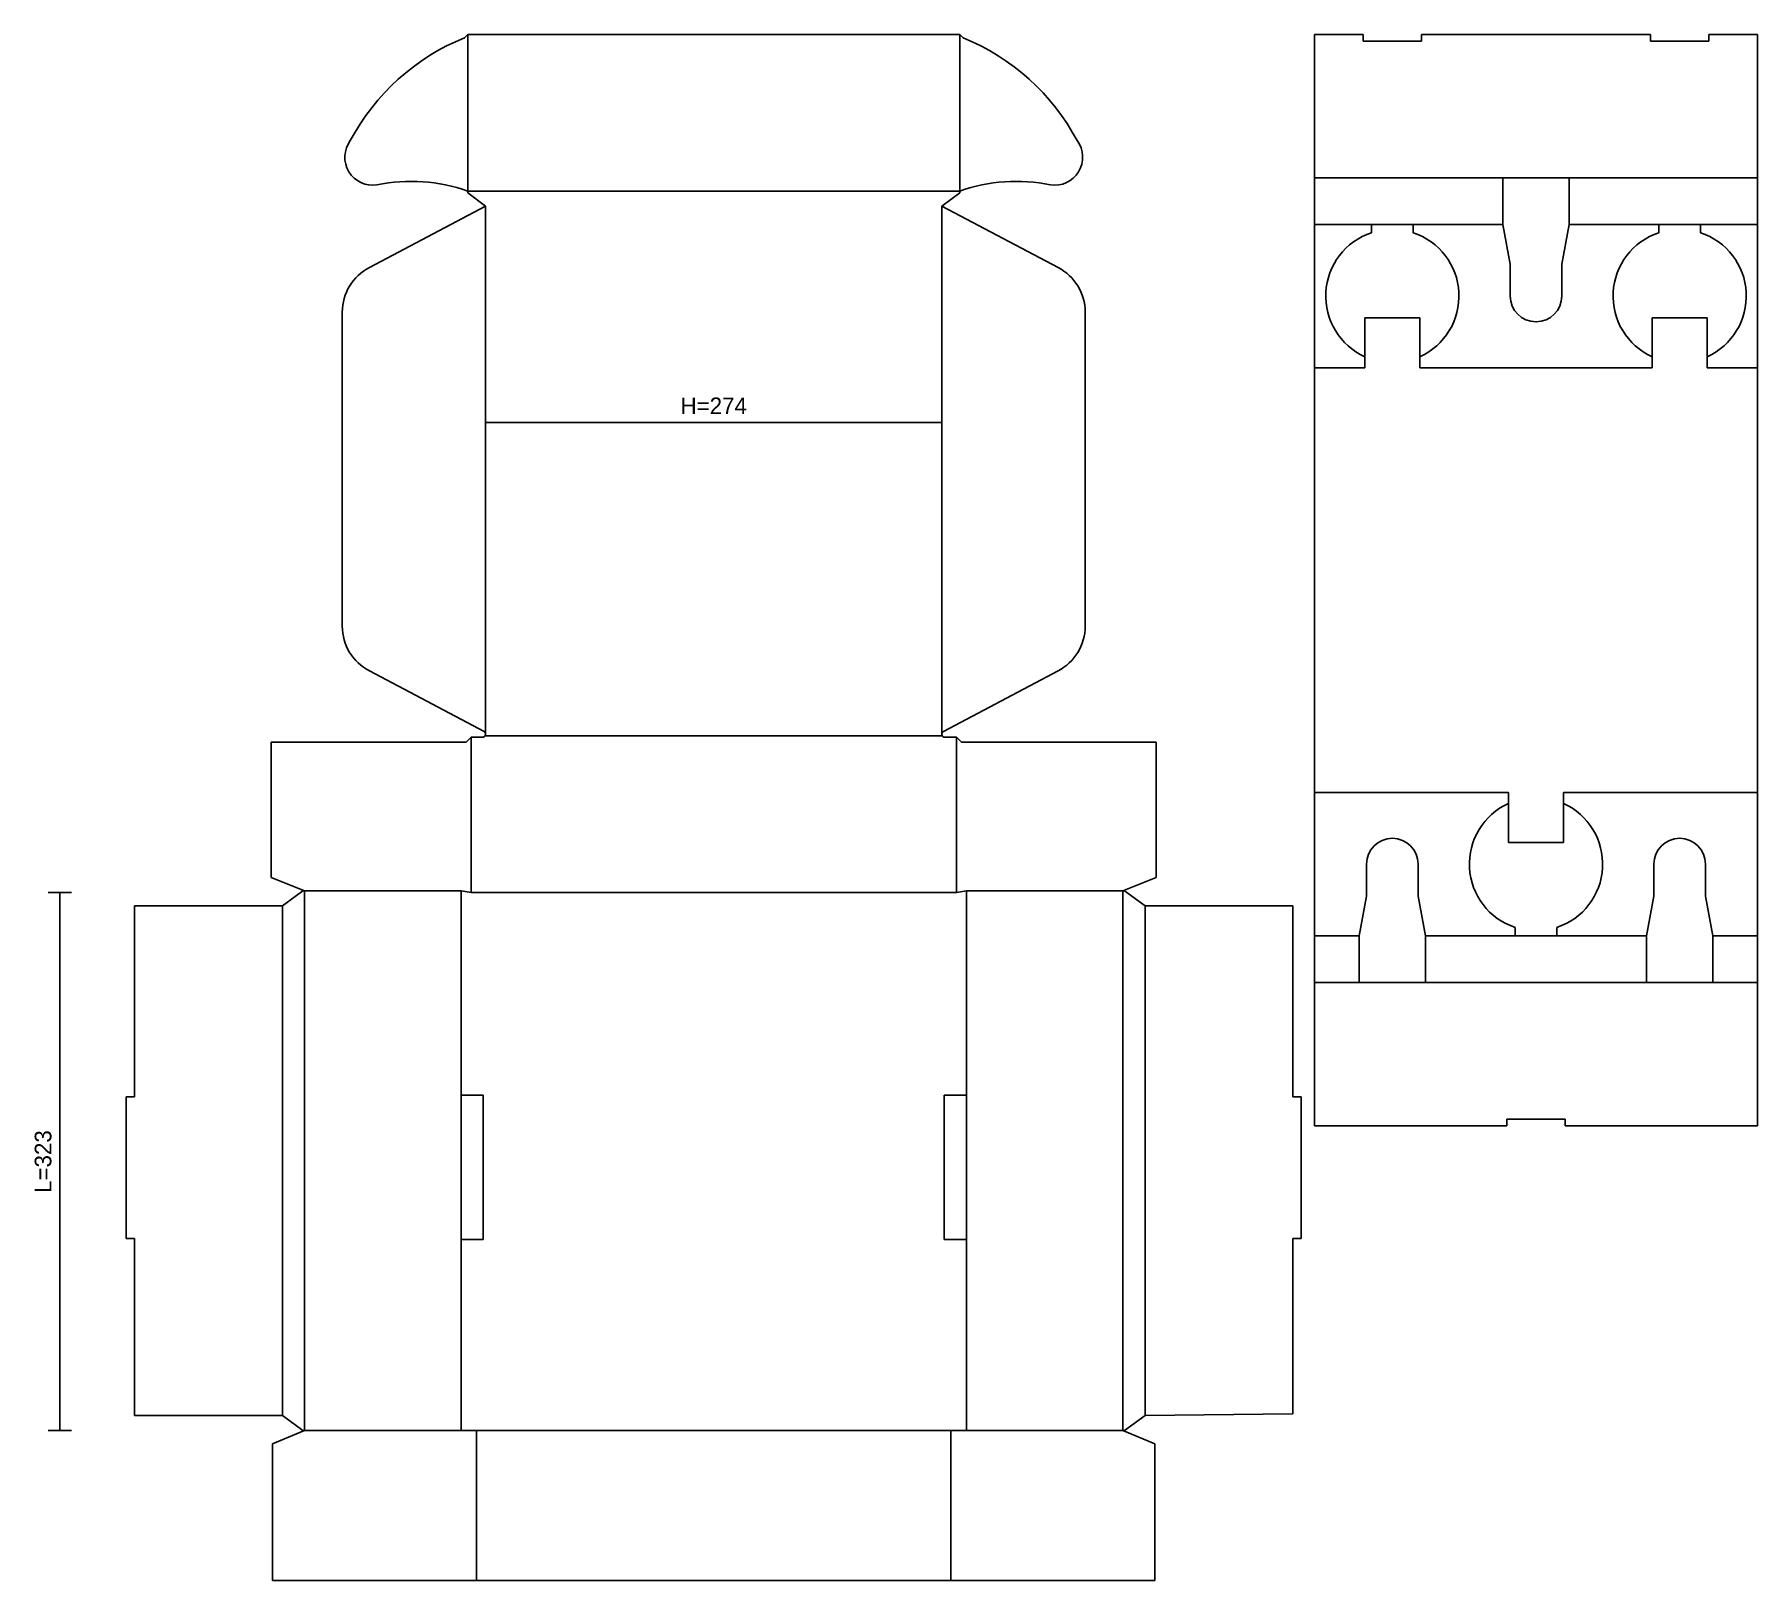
# Model space of a CAD drawing. Header units: millimetres. Extents: x 468 to 1502, y -991 to -63.
import ezdxf
from ezdxf.enums import TextEntityAlignment as Align

# ---------------------------------------------------------------- set-up
doc = ezdxf.new("R2010")
doc.units = ezdxf.units.MM
for name, color, linetype in [('CORTE', 1, 'CONTINUOUS'), ('COTAS', 5, 'CONTINUOUS'), ('HENDIDO', 2, 'CONTINUOUS'), ('PERFORADO', 6, 'CONTINUOUS')]:
    doc.layers.add(name, color=color, linetype=linetype)

msp = doc.modelspace()

# ---------------------------------------------------------------- linework, layer by layer
at = {"layer": 'CORTE', "color": 1}
for p, q in [((726.019, -65.093), (728.018, -63.093)), ((1023.3493, -63.093), (728.018, -63.093)), ((1025.3503, -65.093), (1023.3493, -63.093)), ((1236.3503, -63.093), (1265.6003, -63.093)), ((1236.3503, -718.093), (1236.3503, -63.093)), ((1265.6003, -63.093), (1265.6003, -67.093)), ((1265.6003, -67.093), (1300.6003, -67.093)), ((1300.6003, -67.093), (1300.6003, -63.093)), ((1300.6003, -63.093), (1438.1003, -63.093)), ((1438.1003, -63.093), (1438.1003, -67.093)), ((1438.1003, -67.093), (1473.1003, -67.093)), ((1473.1003, -67.093), (1473.1003, -63.093)), ((1473.1003, -63.093), (1502.3503, -63.093)), ((1502.3503, -718.093), (1502.3503, -63.093)), ((1349.3503, -177.093), (1349.3503, -149.093)), ((1349.3503, -149.093), (1389.3503, -149.093)), ((1389.3503, -177.093), (1389.3503, -149.093)), ((728.017, -157.093), (728.017, -158.155)), ((728.017, -158.155), (738.6837, -166.155)), ((1023.3503, -158.093), (1012.6837, -166.093)), ((1023.3493, -157.093), (1023.3503, -158.093)), ((738.6837, -166.155), (668.9667, -203.026)), ((1012.6837, -166.093), (1082.4007, -202.963)), ((1270.6003, -182.0963), (1270.6003, -177.093)), ((1270.6003, -177.093), (1295.6003, -177.093)), ((1295.6003, -182.0963), (1295.6003, -177.093)), ((1353.8503, -200.893), (1349.3503, -177.093)), ((1384.8503, -200.893), (1389.3503, -177.093)), ((1443.1003, -182.0963), (1443.1003, -177.093)), ((1443.1003, -177.093), (1468.1003, -177.093)), ((1468.1003, -182.0963), (1468.1003, -177.093)), ((1353.8503, -220.093), (1353.8503, -200.893)), ((1384.8503, -220.093), (1384.8503, -200.893)), ((652.6837, -229.706), (652.6837, -418.343)), ((1098.6837, -229.644), (1098.6837, -418.343)), ((1266.6003, -263.093), (1266.6003, -233.093)), ((1266.6003, -233.093), (1299.6003, -233.093)), ((1299.6003, -263.093), (1299.6003, -233.093)), ((1439.1003, -263.093), (1439.1003, -233.093)), ((1439.1003, -233.093), (1472.1003, -233.093)), ((1472.1003, -263.093), (1472.1003, -233.093)), ((737.8307, -481.455), (668.9667, -445.024)), ((1013.5367, -481.456), (1082.4007, -445.024)), ((727.017, -487.927), (730.017, -484.927)), ((730.017, -484.927), (737.4827, -484.928)), ((1021.3503, -484.927), (1013.8857, -484.928)), ((1024.3503, -487.927), (1021.3503, -484.927)), ((610.017, -569.093), (610.017, -487.927)), ((727.017, -487.927), (610.017, -487.927)), ((1024.3503, -487.927), (1141.3503, -487.927)), ((1141.3503, -569.093), (1141.3503, -487.927)), ((1352.8503, -518.093), (1352.8503, -548.093)), ((1385.8503, -518.093), (1385.8503, -548.093)), ((1352.8503, -548.093), (1385.8503, -548.093)), ((1267.6003, -561.093), (1267.6003, -580.293)), ((1298.6003, -561.093), (1298.6003, -580.293)), ((1440.1003, -561.093), (1440.1003, -580.293)), ((1471.1003, -561.093), (1471.1003, -580.293)), ((630.017, -577.093), (610.017, -569.093)), ((629.017, -577.093), (616.6837, -586.093)), ((629.017, -577.093), (630.017, -577.093)), ((724.017, -577.093), (630.017, -577.093)), ((730.017, -578.093), (724.017, -577.093)), ((1021.3503, -578.093), (1027.3503, -577.093)), ((1027.3503, -577.093), (1122.3503, -577.093)), ((1121.3503, -577.093), (1141.3503, -569.093)), ((1122.3503, -577.093), (1134.6837, -586.093)), ((528.017, -700.843), (528.017, -586.093)), ((616.6837, -586.093), (528.017, -586.093)), ((1134.6837, -586.093), (1223.3503, -586.093)), ((1223.3503, -700.843), (1223.3503, -586.093)), ((1267.6003, -580.293), (1263.1003, -604.093)), ((1298.6003, -580.293), (1303.1003, -604.093)), ((1440.1003, -580.293), (1435.6003, -604.093)), ((1471.1003, -580.293), (1475.6003, -604.093)), ((1356.8503, -599.0897), (1356.8503, -604.093)), ((1381.8503, -599.0897), (1381.8503, -604.093)), ((1263.1003, -604.093), (1263.1003, -632.093)), ((1303.1003, -604.093), (1303.1003, -632.093)), ((1356.8503, -604.093), (1381.8503, -604.093)), ((1435.6003, -604.093), (1435.6003, -632.093)), ((1475.6003, -604.093), (1475.6003, -632.093)), ((1263.1003, -632.093), (1303.1003, -632.093)), ((1435.6003, -632.093), (1475.6003, -632.093)), ((523.017, -700.843), (523.017, -785.843)), ((523.017, -700.843), (528.017, -700.843)), ((724.017, -699.843), (724.017, -786.343)), ((724.017, -699.843), (737.3503, -699.843)), ((737.3503, -699.843), (737.3503, -786.343)), ((1027.3503, -699.843), (1014.017, -699.843)), ((1014.017, -699.843), (1014.017, -786.343)), ((1027.3503, -699.843), (1027.3503, -786.343)), ((1228.3503, -700.843), (1223.3503, -700.843)), ((1228.3503, -700.843), (1228.3503, -785.843)), ((1236.3503, -718.093), (1351.8503, -718.093)), ((1351.8503, -718.093), (1351.8503, -714.093)), ((1351.8503, -714.093), (1386.8503, -714.093)), ((1386.8503, -714.093), (1386.8503, -718.093)), ((1386.8503, -718.093), (1502.3503, -718.093)), ((523.017, -785.843), (528.017, -785.843)), ((528.017, -892.093), (528.017, -785.843)), ((1223.3503, -891.093), (1223.3503, -785.843)), ((1228.3503, -785.843), (1223.3503, -785.843)), ((724.017, -786.343), (737.3503, -786.343)), ((1027.3503, -786.343), (1014.017, -786.343)), ((616.6837, -892.093), (528.017, -892.093)), ((629.017, -901.093), (616.6837, -892.093)), ((1122.3503, -901.093), (1134.6837, -892.093)), ((1134.6837, -892.093), (1223.3503, -891.093)), ((630.017, -901.093), (610.8503, -909.093)), ((610.8503, -991.093), (610.8503, -909.093)), ((629.017, -901.093), (630.017, -901.093)), ((733.3503, -901.093), (630.017, -901.093)), ((1018.017, -901.093), (1121.3503, -901.093)), ((1121.3503, -901.093), (1140.517, -909.093)), ((1121.3503, -901.093), (1122.3503, -901.093)), ((1140.517, -991.093), (1140.517, -909.093)), ((730.8503, -991.093), (610.8503, -991.093)), ((1020.517, -991.093), (730.8503, -991.093)), ((1020.517, -991.093), (1140.517, -991.093))]:
    msp.add_line(p, q, dxfattribs=at)
for centre, radius, start, end in [((776.558, -190.062), 134.802, 112.019, 152.027), ((974.8083, -190.063), 134.803, 27.973, 67.98), ((671, -136.799), 16.776, 143.557, 278.545), ((1080.3673, -136.798), 16.775, 261.453, 36.443), ((694.158, -252.294), 101.043, 70.422, 101.802), ((1057.2093, -252.294), 101.043, 78.199, 109.579), ((1283.1003, -220.093), 40, 108.21, 245.638), ((1283.1003, -220.093), 40, 294.362, 71.79), ((1455.6003, -220.093), 40, 108.21, 245.638), ((1455.6003, -220.093), 40, 294.362, 71.79), ((682.6837, -229.706), 30, 117.209, 180), ((1068.6837, -229.644), 30, 0, 62.792), ((1369.3503, -220.093), 15.5, 180, 0), ((682.6837, -418.343), 30, 180, 242.792), ((1068.6837, -418.343), 30, 297.208, 0), ((736.6837, -483.094), 2, 293.539, 55.013), ((1014.6837, -483.094), 2, 125.005, 246.475), ((1369.3503, -561.093), 40, 114.362, 251.79), ((1369.3503, -561.093), 40, 288.21, 65.638), ((1283.1003, -561.093), 15.5, 0, 180), ((1455.6003, -561.093), 15.5, 0, 180)]:
    msp.add_arc(centre, radius, start, end, dxfattribs=at)
at = {"layer": 'COTAS', "color": 5}
for p, q in [((738.6667, -303), (738.6667, -289)), ((1012.6667, -303), (1012.6667, -289)), ((738.6667, -296), (1012.6667, -296)), ((476.017, -578.1), (490.017, -578.1)), ((483.017, -901.1), (483.017, -578.1)), ((476.017, -901.1), (490.017, -901.1))]:
    msp.add_line(p, q, dxfattribs=at)
at = {"layer": 'HENDIDO', "color": 2}
for p, q in [((728.017, -157.093), (728.018, -63.093)), ((1023.3493, -157.093), (1023.3493, -63.093)), ((1236.3503, -149.093), (1349.3503, -149.093)), ((1389.3503, -149.093), (1502.3503, -149.093)), ((1023.3493, -157.093), (728.016, -157.093)), ((738.6837, -166.155), (738.6837, -483.093)), ((1012.6837, -166.093), (1012.6837, -483.093)), ((1236.3503, -177.093), (1270.6003, -177.093)), ((1295.6003, -177.093), (1349.3503, -177.093)), ((1389.3503, -177.093), (1443.1003, -177.093)), ((1468.1003, -177.093), (1502.3503, -177.093)), ((730.017, -484.927), (730.017, -578.093)), ((738.4157, -484.093), (1012.9517, -484.093)), ((1021.3503, -484.927), (1021.3503, -578.093)), ((630.017, -901.093), (630.017, -577.093)), ((724.017, -577.093), (724.017, -699.843)), ((1021.3503, -578.093), (730.017, -578.093)), ((1027.3503, -577.093), (1027.3503, -699.843)), ((1121.3503, -901.093), (1121.3503, -577.093)), ((616.6837, -586.093), (616.6837, -892.093)), ((1134.6837, -586.093), (1134.6837, -892.093)), ((1236.3503, -604.093), (1263.1003, -604.093)), ((1303.1003, -604.093), (1356.8503, -604.093)), ((1381.8503, -604.093), (1435.6003, -604.093)), ((1475.6003, -604.093), (1502.3503, -604.093)), ((1236.3503, -632.093), (1263.1003, -632.093)), ((1303.1003, -632.093), (1435.6003, -632.093)), ((1475.6003, -632.093), (1502.3503, -632.093)), ((724.017, -786.343), (724.017, -901.093)), ((1027.3503, -786.343), (1027.3503, -901.093)), ((1018.017, -901.093), (733.3503, -901.093)), ((733.3503, -991.093), (733.3503, -901.093)), ((1018.017, -991.093), (1018.017, -901.093))]:
    msp.add_line(p, q, dxfattribs=at)
at = {"layer": 'PERFORADO', "color": 6}
for p, q in [((1236.3503, -263.093), (1266.6003, -263.093)), ((1299.6003, -263.093), (1439.1003, -263.093)), ((1472.1003, -263.093), (1502.3503, -263.093)), ((1236.3503, -518.093), (1352.8503, -518.093)), ((1385.8503, -518.093), (1502.3503, -518.093))]:
    msp.add_line(p, q, dxfattribs=at)

# ---------------------------------------------------------------- texts
at = {"layer": 'COTAS', "color": 5}
msp.add_text('H=274', height=10, dxfattribs=at).set_placement((875.6667, -291), align=Align.CENTER)
msp.add_text('L=323', height=10, rotation=90, dxfattribs=at).set_placement((478.017, -739.6), align=Align.CENTER)

doc.saveas('drawing.dxf')
